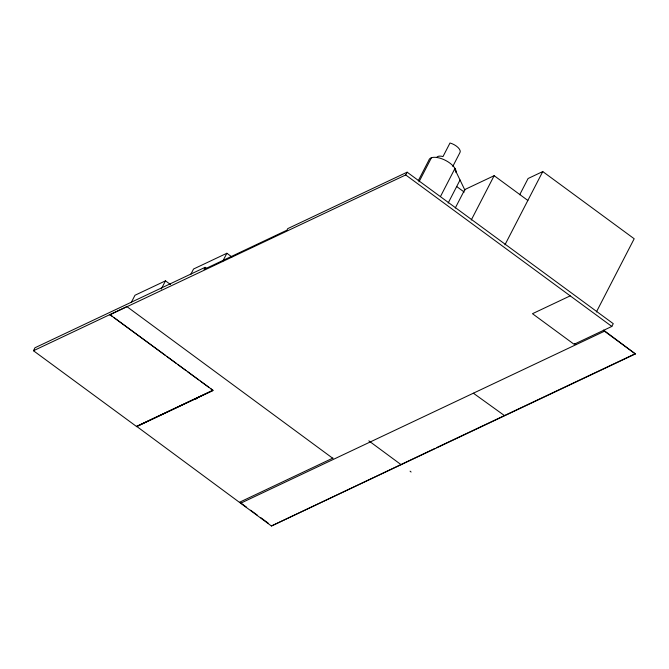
<?xml version="1.0" encoding="UTF-8"?>
<svg xmlns="http://www.w3.org/2000/svg" width="669" height="669" viewBox="0 0 669 669"><rect width="100%" height="100%" fill="white"/><g stroke="black" fill="none" stroke-linecap="round" stroke-linejoin="round"><path stroke-width="1" d="M210.426 388.497L212.934 390.345L136.509 426.479L33.45 350.732L34.989 347.755L205.099 267.332L206.713 268.512M136.543 426.412L212.968 390.286L109.875 314.606L112.392 316.454M131.199 302.605L134.987 295.255L165.494 280.838L170.52 284.534M161.221 289.108L165.494 280.838M190.673 274.583L193.55 269.013L226.866 253.258L231.892 256.955M205.099 267.332L204.037 269.381L286.934 230.195L287.737 228.631L407.128 172.184L613.256 323.671L611.826 326.439L574.086 344.284L532.474 313.702L570.214 295.857M603.563 330.085L635.374 353.934L271.447 525.993L136.652 426.362M222.551 261.621L226.866 253.258M197.129 398.03L197.305 397.687A129.117 58.822 27.3 0 0 195.85 399.192M109.733 314.882L405.707 174.944L407.128 172.184M418.284 180.697L428.804 160.326A15.002 6.832 27.3 0 1 444.015 159.665A15.002 6.832 27.3 0 1 456.007 172.627M419.003 181.826L431.43 157.742M452.796 166.405L459.871 152.708A9.232 4.206 27.3 0 0 449.994 143.007L443.003 156.554A9.232 4.206 27.3 0 0 436.798 157.265M440.453 196.561L454.987 168.396M271.447 525.993L434.699 448.556M448.146 203.075L460.038 180.028M455.263 208.042L464.804 189.561L494.148 175.688L527.849 200.457M239.611 502.21L332.978 458.064M471.252 220.042L494.148 175.688M519.704 194.754L528.092 178.506L542.76 171.565L634.187 238.758L596.388 311.98M504.953 244.812L542.76 171.565M504.451 415.574L473.368 393.205M33.45 350.732L126.859 306.569L332.836 458.34M136.476 426.705L212.792 390.621M240.539 503.28L604.467 331.222M436.581 447.661L635.55 353.592M456.684 186.526L464.244 192.087M405.707 174.944L611.826 326.439M603.388 330.427L635.374 353.934M574.704 343.532L576.068 344.644M368.845 440.854L401.116 464.687M114.065 317.683L165.176 355.247M166.849 356.477L176.072 363.25M177.745 364.48L186.124 370.643M187.797 371.872L198.693 379.883M200.365 381.113L208.745 387.267M240.489 502.762L246.376 507.094M250.582 510.188L257.314 515.138M260.684 517.614L268.261 523.175M410.072 471.16L411.092 472.021M464.93 190.172L454.703 168.956A15.002 6.832 27.3 0 1 455.673 171.214"/></g></svg>
